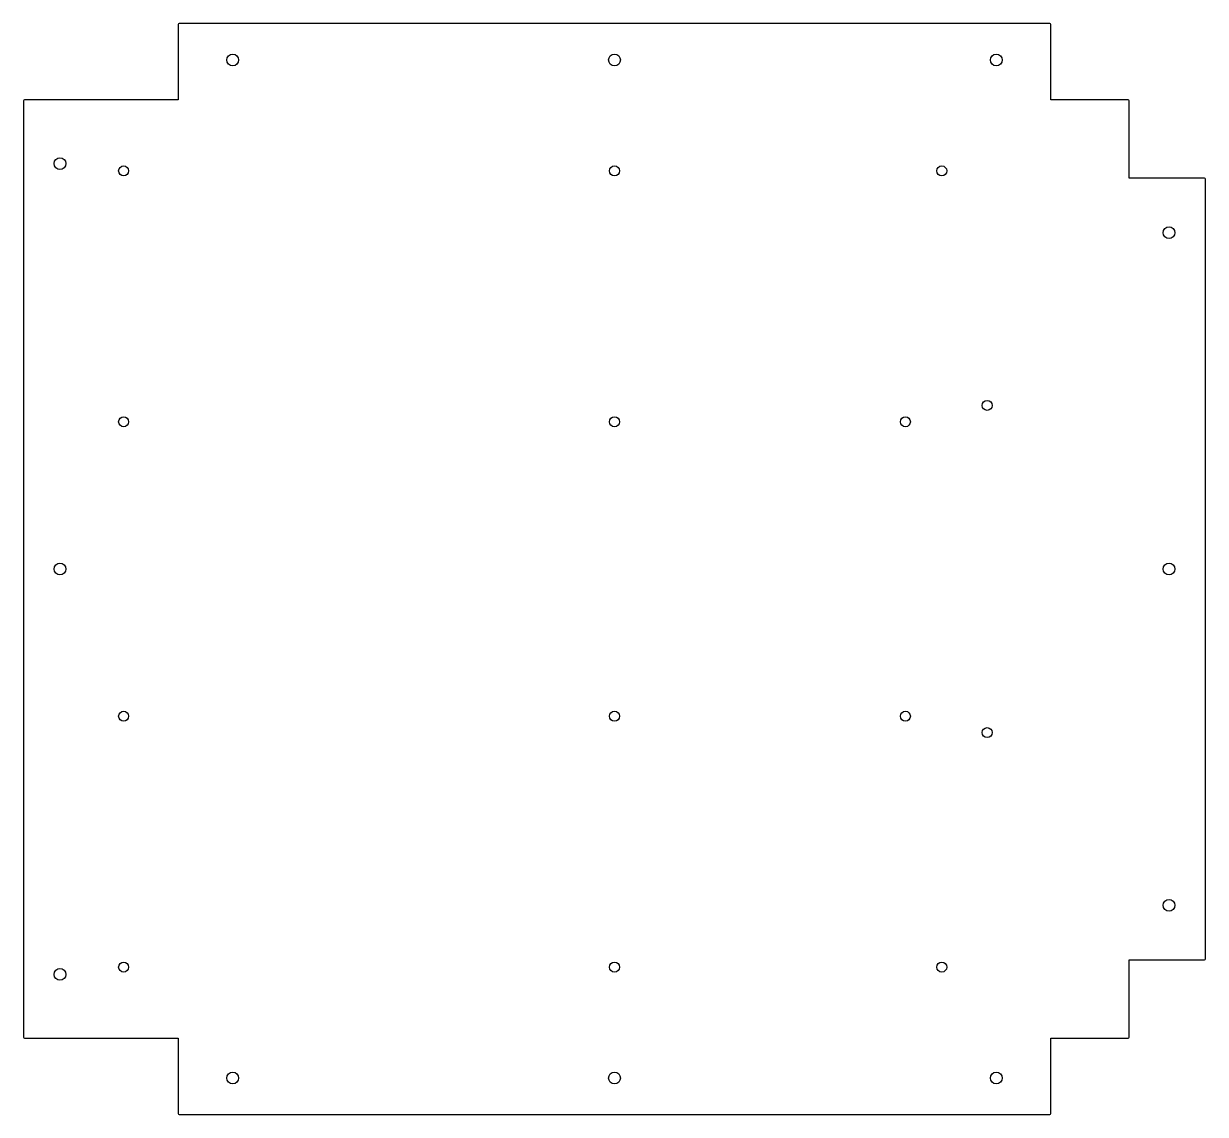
# Model space of a CAD drawing. Extents: x 0 to 650, y 0 to 600.
import ezdxf

# ---------------------------------------------------------------- set-up
doc = ezdxf.new("R2010")
doc.units = 0
doc.header["$MEASUREMENT"] = 0
doc.layers.get('0').update_dxf_attribs({"linetype": 'CONTINUOUS'})

msp = doc.modelspace()

# ---------------------------------------------------------------- linework, layer by layer
for p, q in [((85, 599.5), (85, 558)), ((564.5, 600), (85.5, 600)), ((565, 558), (565, 599.5)), ((0, 557.5), (0, 42.5)), ((85, 558), (0.5, 558)), ((607.5, 558), (565, 558)), ((608, 515), (608, 557.5)), ((649.5, 515), (608, 515)), ((650, 85.5), (650, 514.5)), ((608, 42.5), (608, 85)), ((608, 85), (649.5, 85)), ((0.5, 42), (85, 42)), ((85, 42), (85, 0.5)), ((565, 0.5), (565, 42)), ((565, 42), (607.5, 42)), ((85.5, 0), (564.5, 0))]:
    msp.add_line(p, q)
for centre, radius in [((115, 580), 3.25), ((325, 580), 3.25), ((535, 580), 3.25), ((20, 523), 3.25), ((55, 519), 2.75), ((325, 519), 2.75), ((505, 519), 2.75), ((630, 485), 3.25), ((530, 390), 2.75), ((55, 381), 2.75), ((325, 381), 2.75), ((485, 381), 2.75), ((20, 300), 3.25), ((630, 300), 3.25), ((55, 219), 2.75), ((325, 219), 2.75), ((485, 219), 2.75), ((530, 210), 2.75), ((630, 115), 3.25), ((20, 77), 3.25), ((55, 81), 2.75), ((325, 81), 2.75), ((505, 81), 2.75), ((115, 20), 3.25), ((325, 20), 3.25), ((535, 20), 3.25)]:
    msp.add_circle(centre, radius)
for centre, start, end in [((85.5, 599.5), 90, 180), ((564.5, 599.5), 0, 90), ((0.5, 557.5), 90, 180), ((607.5, 557.5), 0, 90), ((649.5, 514.5), 0, 90), ((649.5, 85.5), 270, 0), ((0.5, 42.5), 180, 270), ((607.5, 42.5), 270, 0), ((85.5, 0.5), 180, 270), ((564.5, 0.5), 270, 0)]:
    msp.add_arc(centre, 0.5, start, end)

doc.saveas('drawing.dxf')
